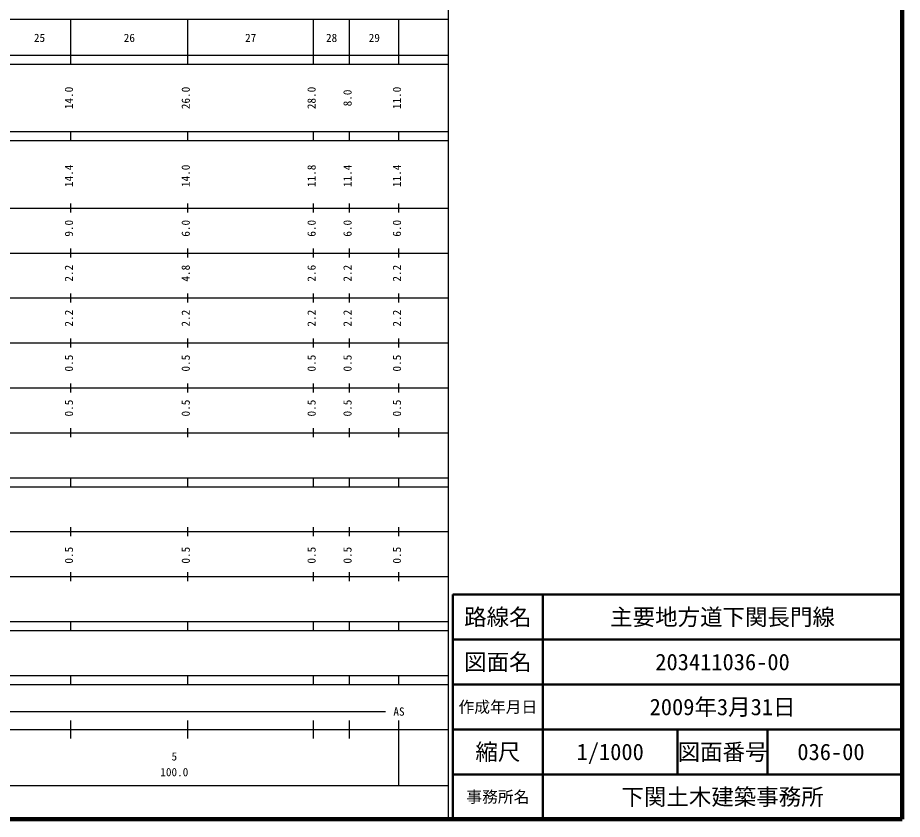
# Model space of a CAD drawing. Units: millimetres on the paper, enlarged 1000 times. Extents: x 40000 to 680000, y 20000 to 380000.
# Drawn here: x 483150 to 680000, y 20000 to 198357 of the extents above; entities that cross this region are included whole.
import ezdxf
from ezdxf.enums import TextEntityAlignment as Align

# ---------------------------------------------------------------- set-up
doc = ezdxf.new("R2010")
doc.units = ezdxf.units.MM
doc.header["$LTSCALE"] = 1000
for name, color, linetype, lineweight in [('M-TTL', 2, 'Continuous', 140), ('M-TTL-BAND', 7, 'Continuous', 25), ('M-TTL-FRAM', 2, 'Continuous', 50), ('M-TTL-LINE', 7, 'Continuous', 50)]:
    doc.layers.add(name, color=color, linetype=linetype, lineweight=lineweight)
doc.layers.add('M-TTL-TXT', color=7, linetype='Continuous')
doc.styles.add('ＭＳ ゴシック', font='')
doc.styles.get('ＭＳ ゴシック').set_extended_font_data('MS Gothic')

msp = doc.modelspace()

# ---------------------------------------------------------------- linework, layer by layer
at = {"layer": 'M-TTL'}
for p, q in [((680000, 20000), (680000, 380000)), ((40000, 20000), (680000, 20000))]:
    msp.add_line(p, q, dxfattribs=at)
at = {"layer": 'M-TTL-BAND'}
for p, q in [((579000, 20000), (579000, 370000)), ((68000, 198000), (579000, 198000)), ((495000, 188000), (495000, 198000)), ((521000, 188000), (521000, 198000)), ((549000, 188000), (549000, 198000)), ((557000, 188000), (557000, 198000)), ((568000, 188000), (568000, 198000)), ((40000, 190000), (579000, 190000)), ((40000, 188000), (579000, 188000)), ((40000, 173000), (579000, 173000)), ((495000, 171000), (495000, 173000)), ((521000, 171000), (521000, 173000)), ((549000, 171000), (549000, 173000)), ((557000, 171000), (557000, 173000)), ((568000, 171000), (568000, 173000)), ((40000, 171000), (579000, 171000)), ((40000, 156000), (579000, 156000)), ((495000, 155000), (495000, 157000)), ((521000, 155000), (521000, 157000)), ((549000, 155000), (549000, 157000)), ((557000, 155000), (557000, 157000)), ((568000, 155000), (568000, 157000)), ((46000, 146000), (579000, 146000)), ((495000, 145000), (495000, 147000)), ((521000, 145000), (521000, 147000)), ((549000, 145000), (549000, 147000)), ((557000, 145000), (557000, 147000)), ((568000, 145000), (568000, 147000)), ((52000, 136000), (579000, 136000)), ((495000, 135000), (495000, 137000)), ((521000, 135000), (521000, 137000)), ((549000, 135000), (549000, 137000)), ((557000, 135000), (557000, 137000)), ((568000, 135000), (568000, 137000)), ((46000, 126000), (579000, 126000)), ((495000, 125000), (495000, 127000)), ((521000, 125000), (521000, 127000)), ((549000, 125000), (549000, 127000)), ((557000, 125000), (557000, 127000)), ((568000, 125000), (568000, 127000)), ((495000, 115000), (495000, 117000)), ((521000, 115000), (521000, 117000)), ((549000, 115000), (549000, 117000)), ((557000, 115000), (557000, 117000)), ((568000, 115000), (568000, 117000)), ((52000, 116000), (579000, 116000)), ((495000, 105000), (495000, 107000)), ((521000, 105000), (521000, 107000)), ((549000, 105000), (549000, 107000)), ((557000, 105000), (557000, 107000)), ((568000, 105000), (568000, 107000)), ((46000, 106000), (579000, 106000)), ((40000, 96000), (579000, 96000)), ((495000, 94000), (495000, 96000)), ((521000, 94000), (521000, 96000)), ((549000, 94000), (549000, 96000)), ((557000, 94000), (557000, 96000)), ((568000, 94000), (568000, 96000)), ((40000, 94000), (579000, 94000)), ((495000, 83000), (495000, 85000)), ((521000, 83000), (521000, 85000)), ((549000, 83000), (549000, 85000)), ((557000, 83000), (557000, 85000)), ((568000, 83000), (568000, 85000)), ((49000, 84000), (579000, 84000)), ((495000, 73000), (495000, 75000)), ((521000, 73000), (521000, 75000)), ((549000, 73000), (549000, 75000)), ((557000, 73000), (557000, 75000)), ((568000, 73000), (568000, 75000)), ((40000, 74000), (579000, 74000)), ((40000, 64000), (579000, 64000)), ((495000, 62000), (495000, 64000)), ((521000, 62000), (521000, 64000)), ((549000, 62000), (549000, 64000)), ((557000, 62000), (557000, 64000)), ((568000, 62000), (568000, 64000)), ((40000, 62000), (579000, 62000)), ((40000, 52000), (579000, 52000)), ((495000, 50000), (495000, 52000)), ((521000, 50000), (521000, 52000)), ((549000, 50000), (549000, 52000)), ((557000, 50000), (557000, 52000)), ((568000, 50000), (568000, 52000)), ((40000, 50000), (579000, 50000)), ((71000, 44000), (565000, 44000)), ((495000, 38000), (495000, 42000)), ((521000, 38000), (521000, 42000)), ((549000, 38000), (549000, 42000)), ((557000, 38000), (557000, 42000)), ((568000, 27500), (568000, 42000)), ((40000, 40000), (579000, 40000)), ((68000, 27500), (579000, 27500))]:
    msp.add_line(p, q, dxfattribs=at)
at = {"layer": 'M-TTL-FRAM'}
for p, q in [((680000, 70000), (580000, 70000)), ((580000, 70000), (580000, 20000))]:
    msp.add_line(p, q, dxfattribs=at)
at = {"layer": 'M-TTL-LINE'}
for p, q in [((600000, 70000), (600000, 20000)), ((680000, 60000), (580000, 60000)), ((680000, 50000), (580000, 50000)), ((680000, 40000), (580000, 40000)), ((630000, 40000), (630000, 30000)), ((650000, 40000), (650000, 30000)), ((680000, 30000), (580000, 30000))]:
    msp.add_line(p, q, dxfattribs=at)

# ---------------------------------------------------------------- texts
at = {"layer": 'M-TTL-BAND', "style": 'ＭＳ ゴシック'}
for s, p in [('25', (488000, 192405)), ('26', (508000, 192405)), ('27', (535000, 192405)), ('28', (553000, 192405)), ('29', (562500, 192405)), ('AS', (568000, 42500)), ('5', (518000, 32523)), ('100.0', (518000, 29033))]:
    msp.add_text(s, height=1833, dxfattribs=at).set_placement(p, align=Align.BOTTOM_CENTER)
for s, p in [('14.0', (496000, 180500)), ('26.0', (522000, 180500)), ('28.0', (550000, 180500)), ('8.0', (558000, 180500)), ('11.0', (569000, 180500)), ('14.4', (496000, 163174)), ('14.0', (522000, 163174)), ('11.8', (550000, 163174)), ('11.4', (558000, 163174)), ('11.4', (569000, 163174)), ('9.0', (496000, 151500)), ('6.0', (522000, 151500)), ('6.0', (550000, 151500)), ('6.0', (558000, 151500)), ('6.0', (569000, 151500)), ('2.2', (496000, 141500)), ('4.8', (522000, 141500)), ('2.6', (550000, 141500)), ('2.2', (558000, 141500)), ('2.2', (569000, 141500)), ('2.2', (496000, 131500)), ('2.2', (522000, 131500)), ('2.2', (550000, 131500)), ('2.2', (558000, 131500)), ('2.2', (569000, 131500)), ('0.5', (496000, 121500)), ('0.5', (522000, 121500)), ('0.5', (550000, 121500)), ('0.5', (558000, 121500)), ('0.5', (569000, 121500)), ('0.5', (496000, 111500)), ('0.5', (522000, 111500)), ('0.5', (550000, 111500)), ('0.5', (558000, 111500)), ('0.5', (569000, 111500)), ('0.5', (496000, 78764)), ('0.5', (522000, 78764)), ('0.5', (550000, 78764)), ('0.5', (558000, 78764)), ('0.5', (569000, 78764))]:
    msp.add_text(s, height=1833, rotation=90, dxfattribs=at).set_placement(p, align=Align.BOTTOM_CENTER)
at = {"layer": 'M-TTL-TXT', "style": 'ＭＳ ゴシック'}
for s, height, p in [('路線名', 3666, (590000, 65000)), ('路線名', 3666, (590000, 65000)), ('主要地方道下関長門線', 3666, (640000, 65000)), ('図面名', 3666, (590000, 55000)), ('図面名', 3666, (590000, 55000)), ('203411036-00', 3666, (640000, 55000)), ('2009年3月31日', 3666, (640000, 45000)), ('作成年月日', 2566, (590000, 45000)), ('作成年月日', 2566, (590000, 45000)), ('縮尺', 3666, (590000, 35000)), ('縮尺', 3666, (590000, 35000)), ('1/1000', 3666, (615000, 35000)), ('図面番号', 3666, (640000, 35000)), ('図面番号', 3666, (640000, 35000)), ('036-00', 3666, (664125, 35000)), ('事務所名', 2566, (590000, 25000)), ('事務所名', 2566, (590000, 25000)), ('下関土木建築事務所', 3666, (640000, 25000))]:
    msp.add_text(s, height=height, dxfattribs=at).set_placement(p, align=Align.MIDDLE_CENTER)

doc.saveas('drawing.dxf')
